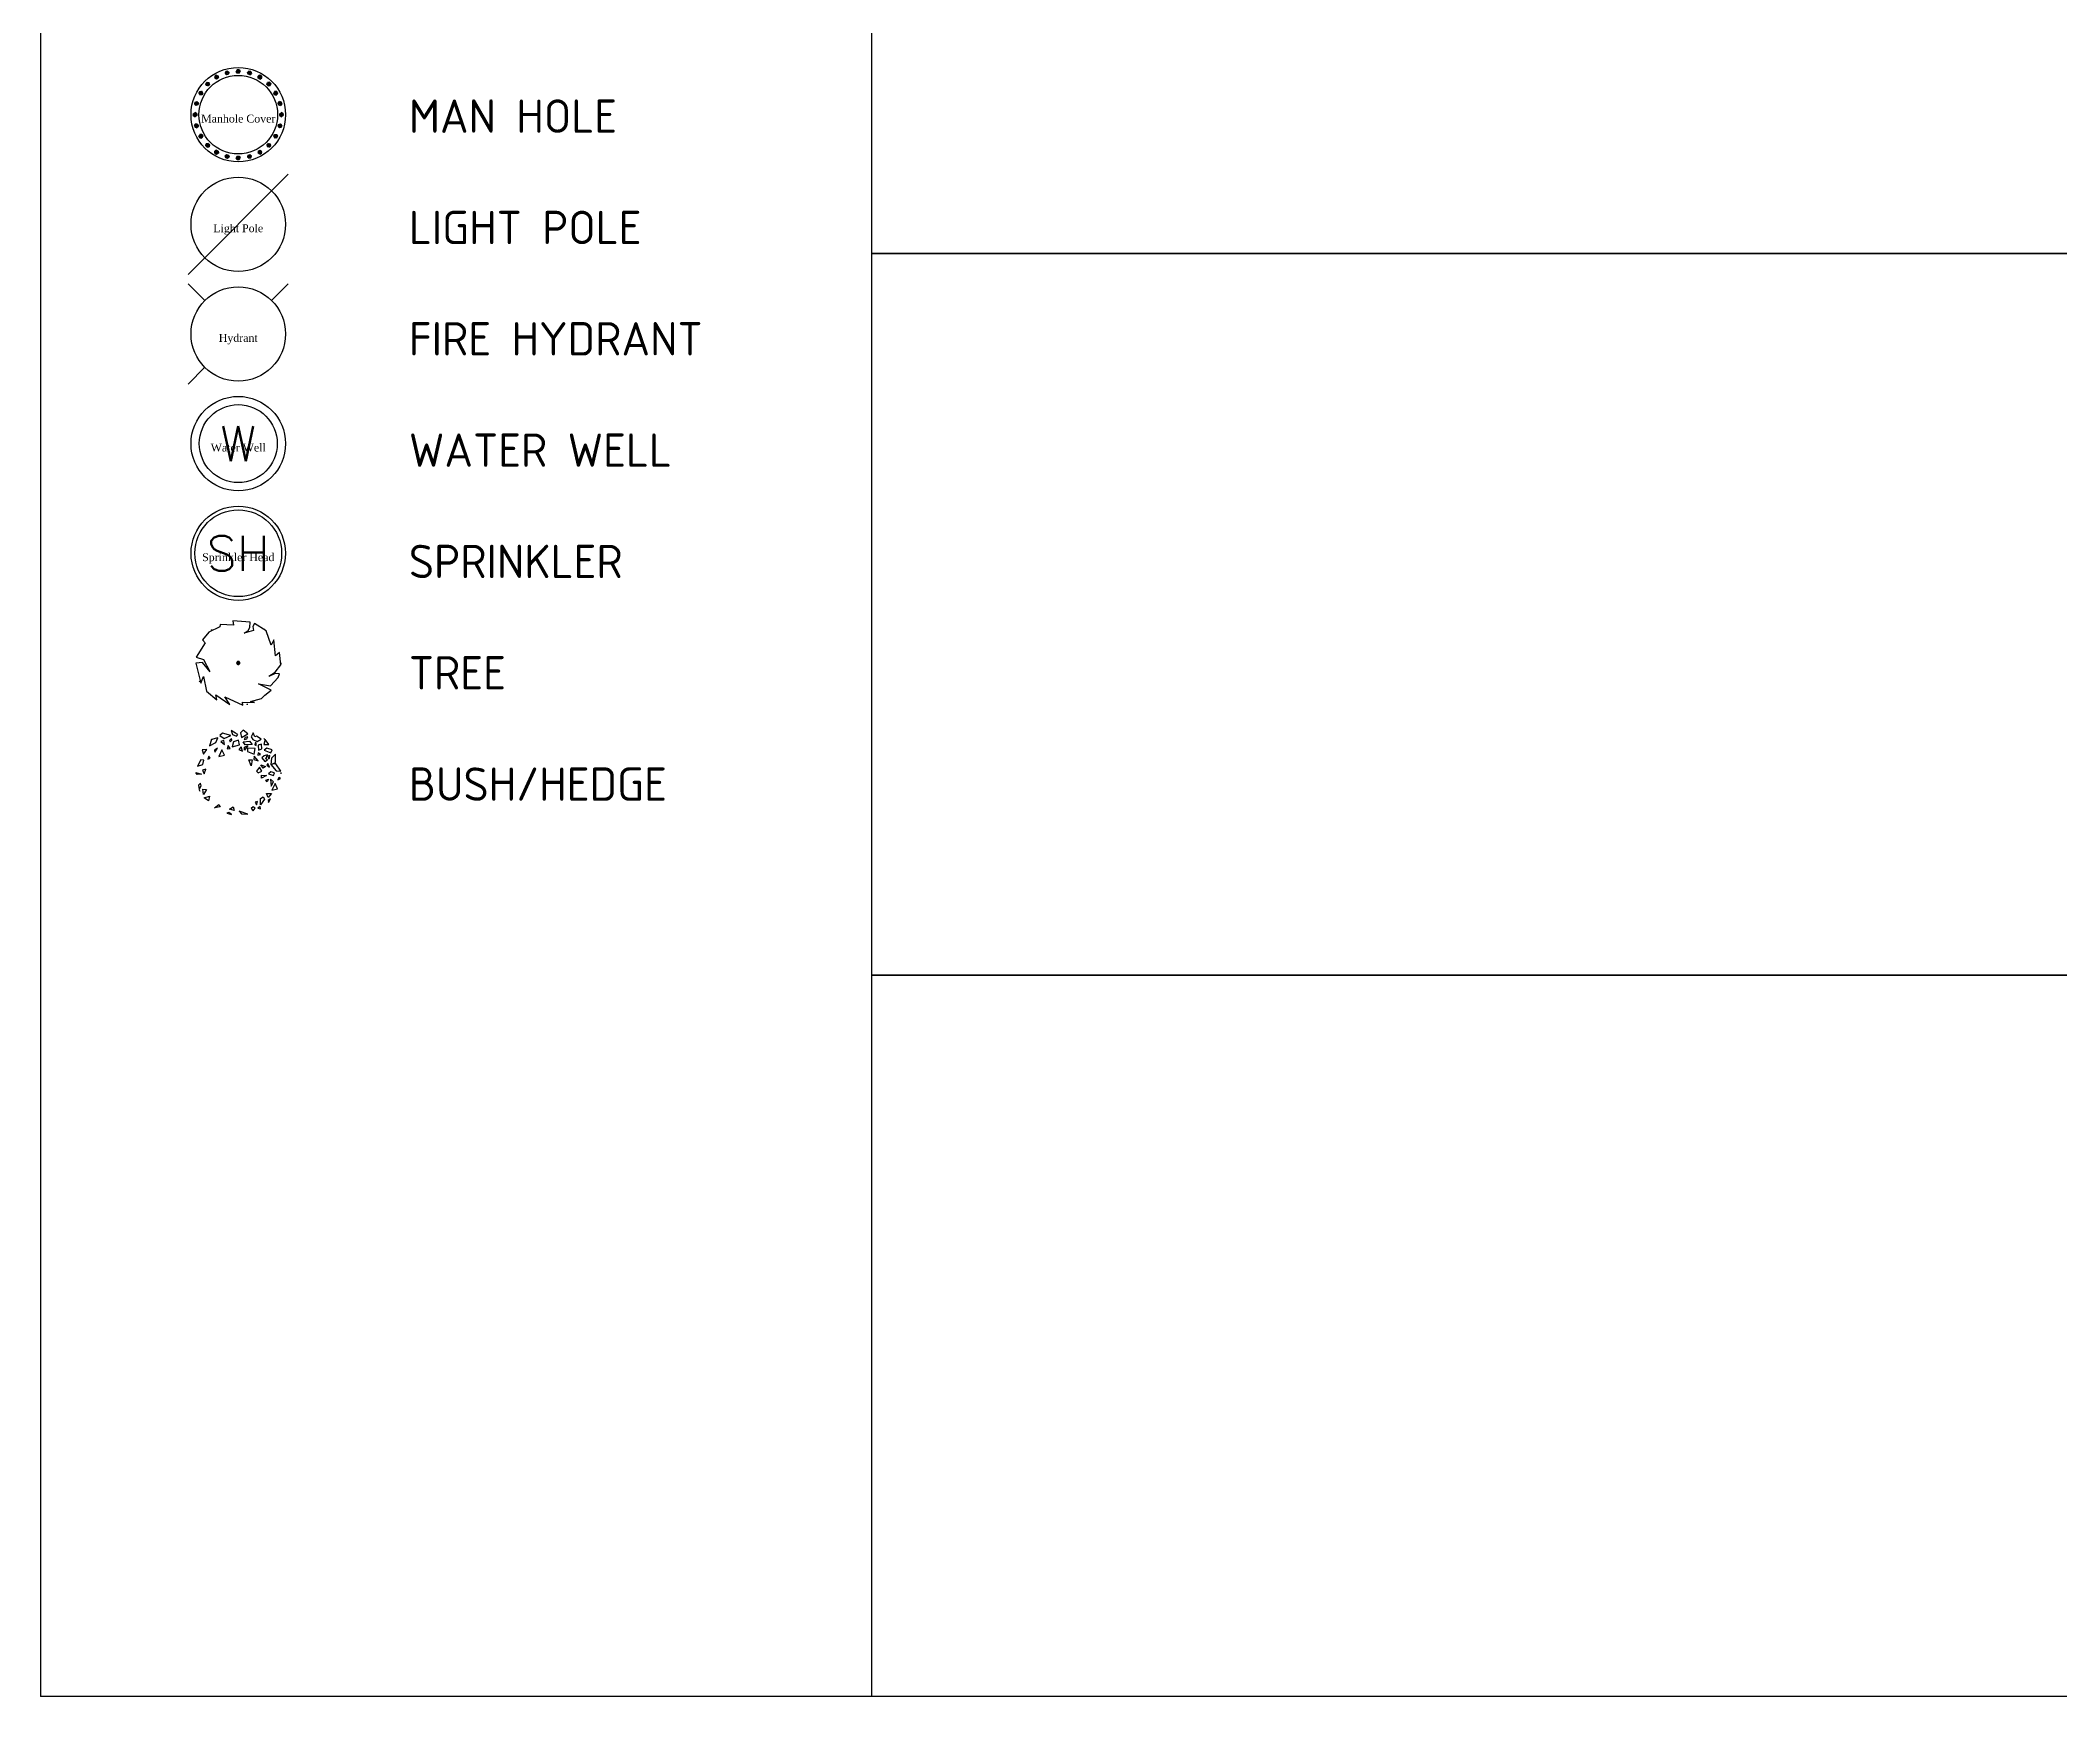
# Model space of a CAD drawing. Header units: feet. Extents: x -199 to 245, y -229 to -17.
# Drawn here: x -199.5 to -50.7, y -229.5 to -107.4 of the extents above; entities that cross this region are included whole.
import ezdxf

# ---------------------------------------------------------------- set-up
doc = ezdxf.new("R2010")
doc.units = ezdxf.units.FT
doc.header["$MEASUREMENT"] = 0
doc.linetypes.add('DOT2', pattern=[0.125, 0, -0.125])
doc.layers.add('Construction Lines', color=11, linetype='DOT2', plot=False)
doc.layers.add('Product (Red Only)', color=1, linetype='Continuous')
doc.layers.add('Title Block', color=7, linetype='Continuous')
doc.styles.add('ISO3098B', font='ISO3098B.SHX', dxfattribs={"height": 2})
doc.styles.get("Standard").update_dxf_attribs({"font": 'simplex.shx'})
doc.styles.add('Times', font='times.ttf')

# ---------------------------------------------------------------- blocks, each defined once
blk = doc.blocks.new('*U469')
for p, q in [((0.0266, 0.0912), (-0.0123, 0.0948)), ((-0.0123, 0.0948), (-0.0103, 0.0846)), ((0.026, 0.0794), (0.0266, 0.0912)), ((-0.0657, 0.0694), (-0.0803, 0.0519)), ((-0.0803, 0.0519), (-0.0744, 0.0452)), ((-0.0412, 0.0808), (-0.0657, 0.0694)), ((-0.0405, 0.0866), (-0.0412, 0.0808)), ((-0.0103, 0.0846), (-0.0405, 0.0866)), ((0.0136, 0.0668), (0.0226, 0.0727)), ((0.034, 0.0725), (0.0136, 0.0668)), ((0.0226, 0.0727), (0.026, 0.0794)), ((0.0368, 0.0882), (0.0328, 0.0816)), ((0.0328, 0.0816), (0.034, 0.0725)), ((0.0626, 0.0722), (0.0368, 0.0882)), ((0.0742, 0.0401), (0.0626, 0.0722)), ((0.0802, 0.052), (0.0742, 0.0401)), ((0.0839, 0.0158), (0.0802, 0.052)), ((-0.0806, 0.001), (-0.0955, -0.0006)), ((-0.0744, 0.0452), (-0.0946, 0.0132)), ((-0.0946, 0.0132), (-0.0781, 0.0077)), ((-0.0632, -0.0198), (-0.0806, 0.001)), ((-0.0781, 0.0077), (-0.0635, -0.0195)), ((-0.0034, 0.0004), (-0.0035, 0.0001)), ((-0.0035, 0.0001), (-0.0034, 0)), ((-0.0033, 0.0008), (-0.0034, 0.0007)), ((-0.0034, 0.0007), (-0.0034, 0.0005)), ((-0.0034, 0.0005), (-0.0034, 0.0004)), ((-0.003, 0.0003), (-0.0034, 0.0005)), ((-0.0032, 0.0011), (-0.0033, 0.001)), ((-0.0033, 0.001), (-0.0033, 0.0008)), ((-0.0027, 0.0008), (-0.0033, 0.001)), ((-0.0031, 0.0016), (-0.0032, 0.0014)), ((-0.0032, 0.0014), (-0.003, 0.0012)), ((-0.0031, 0.0011), (-0.0032, 0.0011)), ((-0.003, 0.0017), (-0.0031, 0.0016)), ((-0.003, 0.0012), (-0.0031, 0.0011)), ((-0.0027, 0.0021), (-0.003, 0.0018)), ((-0.003, 0.0018), (-0.003, 0.0017)), ((-0.0028, 0.0014), (-0.003, 0.0017)), ((-0.0016, 0.0002), (-0.003, 0.0003)), ((-0.0026, 0.0012), (-0.0028, 0.0014)), ((-0.0025, 0.0023), (-0.0027, 0.0023)), ((-0.0027, 0.0023), (-0.0027, 0.0022)), ((-0.0027, 0.0022), (-0.0027, 0.0021)), ((-0.0025, 0.0018), (-0.0027, 0.0021)), ((-0.0021, 0.0007), (-0.0027, 0.0008)), ((-0.0023, 0.0011), (-0.0026, 0.0012)), ((-0.0024, 0.0025), (-0.0025, 0.0023)), ((-0.0013, 0.001), (-0.0025, 0.0018)), ((-0.0022, 0.0026), (-0.0024, 0.0025)), ((-0.0019, 0.0021), (-0.0024, 0.0025)), ((-0.0019, 0.001), (-0.0023, 0.0011)), ((-0.0021, 0.0025), (-0.0022, 0.0026)), ((-0.002, 0.0025), (-0.0021, 0.0025)), ((-0.0015, 0.0004), (-0.0021, 0.0007)), ((-0.0019, 0.0029), (-0.002, 0.0028)), ((-0.002, 0.0028), (-0.002, 0.0025)), ((-0.0017, 0.0029), (-0.0019, 0.0029)), ((-0.0014, 0.0016), (-0.0019, 0.0021)), ((-0.0016, 0.0009), (-0.0019, 0.001)), ((-0.0013, 0.0032), (-0.0017, 0.0031)), ((-0.0017, 0.0031), (-0.0017, 0.0029)), ((-0.0017, 0.0026), (-0.0017, 0.0029)), ((-0.0017, 0.0024), (-0.0017, 0.0026)), ((-0.0014, 0.0021), (-0.0017, 0.0024)), ((-0.0014, 0.0006), (-0.0016, 0.0009)), ((-0.0012, 0), (-0.0016, 0.0002)), ((-0.0006, 0.0001), (-0.0015, 0.0004)), ((-0.0011, 0.0018), (-0.0014, 0.0021)), ((-0.0011, 0.0011), (-0.0014, 0.0016)), ((-0.0011, 0.0004), (-0.0014, 0.0006)), ((-0.0011, 0.0033), (-0.0013, 0.0032)), ((-0.0013, 0.0032), (-0.0013, 0.0032)), ((-0.0013, 0.0028), (-0.0013, 0.0032)), ((-0.0007, 0.0015), (-0.0013, 0.0028)), ((-0.0011, 0.0006), (-0.0013, 0.001)), ((-0.001, 0.0033), (-0.0011, 0.0033)), ((-0.001, 0.0016), (-0.0011, 0.0018)), ((-0.0005, 0.0003), (-0.0011, 0.0011)), ((-0.0007, 0.0003), (-0.0011, 0.0004)), ((-0.0008, 0.0034), (-0.001, 0.0033)), ((-0.0009, 0.0013), (-0.001, 0.0016)), ((-0.0007, 0.0009), (-0.0009, 0.0013)), ((-0.0006, 0.0034), (-0.0008, 0.0034)), ((-0.0006, 0.0028), (-0.0008, 0.0034)), ((-0.0006, 0.0011), (-0.0007, 0.0015)), ((-0.0005, 0.0006), (-0.0007, 0.0009)), ((-0.0005, 0.0002), (-0.0007, 0.0003)), ((-0.0006, 0.0032), (-0.0006, 0.0034)), ((-0.0005, 0.0032), (-0.0006, 0.0032)), ((-0.0004, 0.0021), (-0.0006, 0.0028)), ((-0.0003, 0.0035), (-0.0005, 0.0032)), ((-0.0004, 0.0004), (-0.0005, 0.0006)), ((-0.0004, 0.0015), (-0.0004, 0.0021)), ((-0.0002, 0.0005), (-0.0004, 0.0015)), ((-0.0001, 0.0035), (-0.0003, 0.0035)), ((-0.0003, 0.0029), (-0.0002, 0.0031)), ((-0.0002, 0.0025), (-0.0003, 0.0029)), ((-0.0002, 0.0031), (0, 0.0034)), ((0, 0.0021), (-0.0002, 0.0025)), ((-0.0002, 0.0012), (-0.0001, 0.0015)), ((-0.0001, 0.0008), (-0.0002, 0.0012)), ((0, 0.0034), (-0.0001, 0.0035)), ((-0.0001, 0.0015), (0, 0.0018)), ((-0.0001, 0.0006), (-0.0001, 0.0008)), ((0.0001, 0.0035), (0, 0.0034)), ((0, 0.0018), (0, 0.0021)), ((0, 0.0012), (0.0002, 0.0016)), ((0.0004, 0.0034), (0.0001, 0.0035)), ((0.0001, 0.0006), (0.0004, 0.0015)), ((0.0002, 0.0016), (0.0003, 0.003)), ((0.0002, 0.0005), (0.0003, 0.0007)), ((0.0003, 0.003), (0.0005, 0.0034)), ((0.0003, 0.0005), (0.0011, 0.0011)), ((0.0003, 0.0007), (0.0004, 0.0011)), ((0.0005, 0.0034), (0.0004, 0.0034)), ((0.0004, 0.0015), (0.0007, 0.0021)), ((0.0004, 0.0011), (0.0006, 0.0014)), ((0.0004, 0.0004), (0.0006, 0.0005)), ((0.0007, 0.0034), (0.0005, 0.0034)), ((0.0005, 0.0002), (0.0015, 0.0004)), ((0.0006, 0.0014), (0.0009, 0.0016)), ((0.0006, 0.0011), (0.001, 0.0013)), ((0.0006, 0.0005), (0.0009, 0.0007)), ((0.0006, 0.0001), (0.0008, 0.0001)), ((0.0008, 0.0034), (0.0007, 0.0034)), ((0.0007, 0.0021), (0.0008, 0.0027)), ((0.001, 0.0033), (0.0008, 0.0034)), ((0.0008, 0.0027), (0.001, 0.0033)), ((0.0008, 0.0001), (0.0012, 0.0002)), ((0.0009, 0.0016), (0.001, 0.0019)), ((0.0009, 0.0007), (0.0013, 0.0009)), ((0.0011, 0.0032), (0.001, 0.0033)), ((0.001, 0.0013), (0.0018, 0.0025)), ((0.001, 0.0019), (0.0011, 0.0023)), ((0.0011, 0.0031), (0.0011, 0.0032)), ((0.0012, 0.003), (0.0011, 0.0031)), ((0.0011, 0.0023), (0.0012, 0.0026)), ((0.0011, 0.0011), (0.0016, 0.0014)), ((0.0011, 0.0006), (0.0015, 0.0007)), ((0.0014, 0.0032), (0.0012, 0.003)), ((0.0012, 0.0026), (0.0014, 0.0028)), ((0.0012, 0.0002), (0.0015, 0.0002)), ((0.0012, 0), (0.0016, -0.0002)), ((0.0013, 0.0009), (0.0016, 0.001)), ((0.0016, 0.0031), (0.0014, 0.0032)), ((0.0014, 0.0028), (0.0017, 0.003)), ((0.0015, 0.0007), (0.0028, 0.0013)), ((0.0015, 0.0004), (0.0021, 0.0004)), ((0.0015, 0.0002), (0.0018, 0.0001)), ((0.0017, 0.003), (0.0016, 0.0031)), ((0.0016, 0.0014), (0.0021, 0.0019)), ((0.0016, 0.001), (0.0018, 0.0011)), ((0.0018, 0.003), (0.0017, 0.003)), ((0.0021, 0.0027), (0.0018, 0.003)), ((0.0018, 0.0025), (0.0021, 0.0027)), ((0.0018, 0.0011), (0.0021, 0.0014)), ((0.0018, 0.0001), (0.0021, 0)), ((0.0022, 0.0027), (0.0021, 0.0027)), ((0.0021, 0.0019), (0.0025, 0.0024)), ((0.0021, 0.0014), (0.0023, 0.0017)), ((0.0021, 0.0004), (0.0028, 0.0006)), ((0.0021, 0), (0.0025, 0.0002)), ((0.0023, 0.0027), (0.0022, 0.0027)), ((0.0023, 0.0025), (0.0023, 0.0027)), ((0.0025, 0.0024), (0.0023, 0.0025)), ((0.0023, 0.0017), (0.0026, 0.0017)), ((0.0026, 0.0022), (0.0025, 0.0024)), ((0.0025, 0.0021), (0.0026, 0.0022)), ((0.0025, 0.002), (0.0025, 0.0021)), ((0.0028, 0.002), (0.0025, 0.002)), ((0.0025, 0.0002), (0.0029, 0.0003)), ((0.0026, 0.0017), (0.0029, 0.0017)), ((0.0029, 0.0019), (0.0028, 0.002)), ((0.0028, 0.0013), (0.0032, 0.0013)), ((0.0028, 0.0006), (0.0034, 0.0008)), ((0.0029, 0.0017), (0.0029, 0.0019)), ((0.0031, 0.0017), (0.0029, 0.0017)), ((0.0029, 0.0003), (0.0031, 0.0002)), ((0.0032, 0.0013), (0.0031, 0.0017)), ((0.0031, 0.0002), (0.0034, 0)), ((0.0033, 0.0012), (0.0032, 0.0013)), ((0.0032, 0.0013), (0.0032, 0.0013)), ((0.0032, 0.0005), (0.0032, 0.0006)), ((0.0032, 0.0006), (0.0034, 0.0006)), ((0.0035, 0.0003), (0.0032, 0.0005)), ((0.0033, 0.001), (0.0033, 0.0012)), ((0.0034, 0.0008), (0.0033, 0.001)), ((0.0034, 0.0006), (0.0034, 0.0008)), ((0.0034, 0), (0.0035, 0.0001)), ((0.0035, -0.0001), (0.0034, 0)), ((0.0035, 0.0001), (0.0035, 0.0003)), ((0.0926, 0.0236), (0.0839, 0.0158)), ((0.0955, -0.0042), (0.0926, 0.0236)), ((-0.0955, -0.0006), (-0.0838, -0.0458)), ((-0.0838, -0.0458), (-0.0781, -0.0302)), ((-0.0781, -0.0302), (-0.0713, -0.0635)), ((-0.0034, 0), (-0.0035, -0.0001)), ((-0.0035, -0.0001), (-0.0035, -0.0003)), ((-0.0035, -0.0003), (-0.0032, -0.0005)), ((-0.0031, -0.0002), (-0.0034, 0)), ((-0.0032, -0.0006), (-0.0034, -0.0006)), ((-0.0034, -0.0006), (-0.0034, -0.0008)), ((-0.0028, -0.0006), (-0.0034, -0.0008)), ((-0.0034, -0.0008), (-0.0033, -0.001)), ((-0.0033, -0.001), (-0.0033, -0.0011)), ((-0.0033, -0.0011), (-0.0032, -0.0013)), ((-0.0032, -0.0005), (-0.0032, -0.0006)), ((-0.0032, -0.0013), (-0.0032, -0.0013)), ((-0.0032, -0.0013), (-0.0031, -0.0017)), ((-0.0028, -0.0013), (-0.0032, -0.0013)), ((-0.0029, -0.0003), (-0.0031, -0.0002)), ((-0.0031, -0.0017), (-0.0029, -0.0017)), ((-0.0025, -0.0002), (-0.0029, -0.0003)), ((-0.0029, -0.0017), (-0.0029, -0.0018)), ((-0.0026, -0.0017), (-0.0029, -0.0017)), ((-0.0029, -0.0018), (-0.0028, -0.002)), ((-0.0021, -0.0004), (-0.0028, -0.0006)), ((-0.0015, -0.0006), (-0.0028, -0.0013)), ((-0.0028, -0.002), (-0.0025, -0.002)), ((-0.0023, -0.0017), (-0.0026, -0.0017)), ((-0.0025, -0.0021), (-0.0026, -0.0022)), ((-0.0026, -0.0022), (-0.0025, -0.0024)), ((-0.0021, 0), (-0.0025, -0.0002)), ((-0.0021, -0.0019), (-0.0025, -0.0024)), ((-0.0025, -0.002), (-0.0025, -0.0021)), ((-0.0025, -0.0024), (-0.0023, -0.0025)), ((-0.0021, -0.0014), (-0.0023, -0.0017)), ((-0.0023, -0.0025), (-0.0023, -0.0026)), ((-0.0023, -0.0026), (-0.0022, -0.0027)), ((-0.0022, -0.0027), (-0.0021, -0.0027)), ((-0.0018, 0), (-0.0021, 0)), ((-0.0015, -0.0004), (-0.0021, -0.0004)), ((-0.0018, -0.0011), (-0.0021, -0.0014)), ((-0.0016, -0.0014), (-0.0021, -0.0019)), ((-0.0018, -0.0025), (-0.0021, -0.0027)), ((-0.0021, -0.0027), (-0.0018, -0.003)), ((-0.0015, -0.0001), (-0.0018, 0)), ((-0.0016, -0.0009), (-0.0018, -0.0011)), ((-0.001, -0.0013), (-0.0018, -0.0025)), ((-0.0018, -0.003), (-0.0017, -0.003)), ((-0.0014, -0.0028), (-0.0017, -0.003)), ((-0.0017, -0.003), (-0.0016, -0.0031)), ((-0.0013, -0.0009), (-0.0016, -0.0009)), ((-0.0011, -0.0011), (-0.0016, -0.0014)), ((-0.0016, -0.0031), (-0.0014, -0.0032)), ((-0.0012, -0.0002), (-0.0015, -0.0001)), ((-0.0005, -0.0002), (-0.0015, -0.0004)), ((-0.0011, -0.0006), (-0.0015, -0.0006)), ((-0.0012, -0.0026), (-0.0014, -0.0028)), ((-0.0014, -0.0032), (-0.0012, -0.003)), ((-0.0009, -0.0007), (-0.0013, -0.0009)), ((-0.0008, -0.0001), (-0.0012, -0.0002)), ((-0.0011, -0.0023), (-0.0012, -0.0026)), ((-0.0012, -0.003), (-0.0011, -0.0031)), ((-0.0003, -0.0005), (-0.0011, -0.0011)), ((-0.001, -0.0019), (-0.0011, -0.0023)), ((-0.0011, -0.0031), (-0.0011, -0.0032)), ((-0.0011, -0.0032), (-0.001, -0.0033)), ((-0.0006, -0.0011), (-0.001, -0.0013)), ((-0.0009, -0.0016), (-0.001, -0.0019)), ((-0.0008, -0.0027), (-0.001, -0.0033)), ((-0.001, -0.0033), (-0.0008, -0.0033)), ((-0.0006, -0.0004), (-0.0009, -0.0007)), ((-0.0006, -0.0014), (-0.0009, -0.0016)), ((-0.0006, -0.0001), (-0.0008, -0.0001)), ((-0.0007, -0.0021), (-0.0008, -0.0027)), ((-0.0008, -0.0033), (-0.0007, -0.0034)), ((-0.0004, -0.0015), (-0.0007, -0.0021)), ((-0.0007, -0.0034), (-0.0005, -0.0034)), ((-0.0004, -0.0003), (-0.0006, -0.0004)), ((-0.0004, -0.0011), (-0.0006, -0.0014)), ((-0.0003, -0.003), (-0.0005, -0.0034)), ((-0.0005, -0.0034), (-0.0004, -0.0034)), ((-0.0001, -0.0006), (-0.0004, -0.0015)), ((-0.0003, -0.0007), (-0.0004, -0.0011)), ((-0.0004, -0.0034), (-0.0001, -0.0035)), ((-0.0002, -0.0005), (-0.0003, -0.0007)), ((-0.0002, -0.0016), (-0.0003, -0.003)), ((0, -0.0012), (-0.0002, -0.0016)), ((-0.0001, -0.0035), (0, -0.0034)), ((0.0001, -0.0015), (0, -0.0018)), ((0, -0.0018), (0, -0.0021)), ((0, -0.0021), (0.0002, -0.0025)), ((0.0002, -0.0031), (0, -0.0034)), ((0, -0.0034), (0.0001, -0.0035)), ((0.0001, -0.0006), (0.0001, -0.0008)), ((0.0001, -0.0008), (0.0002, -0.0012)), ((0.0002, -0.0012), (0.0001, -0.0015)), ((0.0001, -0.0035), (0.0003, -0.0035)), ((0.0002, -0.0005), (0.0004, -0.0015)), ((0.0002, -0.0025), (0.0003, -0.0029)), ((0.0003, -0.0029), (0.0002, -0.0031)), ((0.0003, -0.0035), (0.0005, -0.0032)), ((0.0004, -0.0004), (0.0005, -0.0006)), ((0.0004, -0.0015), (0.0004, -0.0021)), ((0.0004, -0.0021), (0.0006, -0.0028)), ((0.0005, -0.0002), (0.0007, -0.0003)), ((0.0005, -0.0003), (0.0011, -0.0011)), ((0.0005, -0.0006), (0.0007, -0.0009)), ((0.0005, -0.0032), (0.0006, -0.0032)), ((0.0006, -0.0001), (0.0015, -0.0004)), ((0.0006, -0.0011), (0.0007, -0.0015)), ((0.0006, -0.0028), (0.0008, -0.0034)), ((0.0006, -0.0032), (0.0006, -0.0034)), ((0.0006, -0.0034), (0.0008, -0.0034)), ((0.0007, -0.0003), (0.0011, -0.0004)), ((0.0007, -0.0009), (0.0009, -0.0013)), ((0.0007, -0.0015), (0.0013, -0.0028)), ((0.0008, -0.0034), (0.001, -0.0033)), ((0.0009, -0.0013), (0.001, -0.0015)), ((0.001, -0.0015), (0.0011, -0.0018)), ((0.001, -0.0033), (0.0011, -0.0033)), ((0.0011, -0.0004), (0.0014, -0.0006)), ((0.0011, -0.0006), (0.0013, -0.001)), ((0.0011, -0.0011), (0.0014, -0.0016)), ((0.0011, -0.0018), (0.0014, -0.0021)), ((0.0011, -0.0033), (0.0013, -0.0032)), ((0.0013, -0.001), (0.0025, -0.0018)), ((0.0013, -0.0028), (0.0013, -0.0032)), ((0.0013, -0.0032), (0.0013, -0.0031)), ((0.0013, -0.0031), (0.0017, -0.0031)), ((0.0014, -0.0006), (0.0016, -0.0009)), ((0.0014, -0.0016), (0.0019, -0.0021)), ((0.0014, -0.0021), (0.0017, -0.0023)), ((0.0015, -0.0004), (0.0021, -0.0007)), ((0.0016, -0.0002), (0.003, -0.0003)), ((0.0016, -0.0009), (0.0019, -0.001)), ((0.0017, -0.0023), (0.0017, -0.0026)), ((0.0017, -0.0026), (0.0017, -0.0029)), ((0.0017, -0.0031), (0.0017, -0.0029)), ((0.0017, -0.0029), (0.0019, -0.0029)), ((0.0019, -0.001), (0.0023, -0.0011)), ((0.0019, -0.0021), (0.0024, -0.0025)), ((0.0019, -0.0029), (0.002, -0.0028)), ((0.002, -0.0028), (0.002, -0.0025)), ((0.002, -0.0025), (0.0021, -0.0025)), ((0.0021, -0.0007), (0.0027, -0.0008)), ((0.0021, -0.0025), (0.0022, -0.0026)), ((0.0022, -0.0026), (0.0024, -0.0025)), ((0.0023, -0.0011), (0.0026, -0.0012)), ((0.0024, -0.0025), (0.0025, -0.0023)), ((0.0025, -0.0018), (0.0027, -0.0021)), ((0.0025, -0.0023), (0.0027, -0.0023)), ((0.0026, -0.0012), (0.0028, -0.0014)), ((0.0027, -0.0008), (0.0033, -0.001)), ((0.0027, -0.0021), (0.003, -0.0018)), ((0.0027, -0.0022), (0.0027, -0.0021)), ((0.0027, -0.0023), (0.0027, -0.0022)), ((0.0028, -0.0014), (0.003, -0.0017)), ((0.003, -0.0003), (0.0034, -0.0005)), ((0.003, -0.0012), (0.0031, -0.0011)), ((0.0032, -0.0014), (0.003, -0.0012)), ((0.003, -0.0017), (0.0031, -0.0016)), ((0.003, -0.0018), (0.003, -0.0017)), ((0.0031, -0.0011), (0.0032, -0.0011)), ((0.0031, -0.0016), (0.0032, -0.0014)), ((0.0032, -0.0011), (0.0033, -0.001)), ((0.0033, -0.0008), (0.0034, -0.0007)), ((0.0033, -0.001), (0.0033, -0.0008)), ((0.0034, -0.0004), (0.0035, -0.0001)), ((0.0034, -0.0005), (0.0034, -0.0004)), ((0.0034, -0.0007), (0.0034, -0.0005)), ((0.0832, -0.0235), (0.0686, -0.0302)), ((0.069, -0.03), (0.0828, -0.0205)), ((0.0723, -0.0515), (0.0897, -0.0328)), ((0.0828, -0.0205), (0.0955, -0.0042)), ((0.0923, -0.0248), (0.0832, -0.0235)), ((0.0897, -0.0328), (0.0923, -0.0248)), ((-0.0713, -0.0635), (-0.0482, -0.0825)), ((-0.0482, -0.0825), (-0.0506, -0.0716)), ((-0.0506, -0.0716), (-0.0186, -0.0937)), ((-0.0186, -0.0937), (-0.0299, -0.0761)), ((-0.0299, -0.0761), (0.0103, -0.095)), ((0.0103, -0.095), (0.0095, -0.0881)), ((0.0095, -0.0881), (0.0362, -0.0885)), ((0.0278, -0.0863), (0.0522, -0.08)), ((0.0362, -0.0885), (0.0278, -0.0863)), ((0.0736, -0.0611), (0.0455, -0.047)), ((0.0455, -0.047), (0.0723, -0.0515)), ((0.0522, -0.08), (0.0594, -0.0727)), ((0.0594, -0.0727), (0.0736, -0.0611))]:
    blk.add_line(p, q)
at = {"layer": 'Construction Lines', "color": 18, "true_color": 0x000000}
blk.add_circle((0, 0), 0.0956, dxfattribs=at)
blk = doc.blocks.new('*U470')
for points in [[(-0.0159, 0.0942), (-0.0126, 0.0858), (-0.0039, 0.0816), (-0.0012, 0.0858), (-0.0061, 0.0886)], [(0.0109, 0.0949), (0.0054, 0.0893), (0.007, 0.0788), (0.0212, 0.0872)], [(-0.0708, 0.0519), (-0.0807, 0.0512), (-0.0779, 0.0414)], [(-0.0461, 0.0783), (-0.0603, 0.0741), (-0.0642, 0.0601), (-0.05, 0.0678)], [(-0.0464, 0.0548), (-0.0535, 0.05), (-0.0524, 0.0458)], [(-0.0366, 0.0514), (-0.0437, 0.036), (-0.0311, 0.0388)], [(-0.0354, 0.0888), (-0.0414, 0.0832), (-0.0315, 0.0762), (-0.0163, 0.0832)], [(-0.0388, 0.0695), (-0.0306, 0.0633), (-0.0322, 0.0723)], [(-0.023, 0.0605), (-0.0251, 0.0534), (-0.018, 0.0542)], [(-0.0153, 0.0765), (-0.0197, 0.0723), (-0.018, 0.0688), (-0.0142, 0.073)], [(0.0005, 0.073), (-0.0104, 0.0688), (-0.0137, 0.0576), (0.0027, 0.0625)], [(0.0065, 0.0576), (0.0011, 0.052), (0.0093, 0.0479)], [(0.0114, 0.0688), (0.0256, 0.0709), (0.0311, 0.0633), (0.0158, 0.0625)], [(0.0213, 0.08), (0.0153, 0.0786), (0.0136, 0.0744), (0.0191, 0.0758)], [(0.0142, 0.0506), (0.0142, 0.057), (0.0218, 0.0605), (0.0174, 0.0556)], [(0.0207, 0.0548), (0.0207, 0.0472), (0.036, 0.0415), (0.0376, 0.0542)], [(0.0336, 0.0894), (0.0293, 0.0803), (0.0325, 0.074), (0.0424, 0.0699), (0.0511, 0.0754), (0.0413, 0.0817), (0.0374, 0.0803)], [(0.0376, 0.0667), (0.0371, 0.0625), (0.0404, 0.0611), (0.0404, 0.0667)], [(0.0524, 0.0639), (0.0447, 0.0618), (0.0453, 0.05), (0.0529, 0.0534)], [(0.0603, 0.0741), (0.0576, 0.0629), (0.069, 0.0629)], [(0.0638, 0.0548), (0.0584, 0.05), (0.0731, 0.0444), (0.0758, 0.0514)], [(-0.0912, 0.0143), (-0.0792, 0.0185), (-0.0775, 0.0276), (-0.0841, 0.0283)], [(-0.0726, 0.0077), (-0.0803, 0.0056), (-0.0764, -0.0028)], [(-0.0661, 0.0366), (-0.0683, 0.0303), (-0.0634, 0.0324)], [(0.0289, 0.015), (0.0234, 0.0283), (0.0311, 0.0283)], [(0.036, 0.0367), (0.0349, 0.0297), (0.0447, 0.0262)], [(0.0475, 0.0122), (0.0409, 0.0031), (0.0447, -0.0004), (0.0529, 0.0031)], [(0.0447, 0.0444), (0.0442, 0.0388), (0.0502, 0.0409)], [(0.0611, 0.0136), (0.0562, 0.0101), (0.0507, 0.0171)], [(0.066, 0.0401), (0.0578, 0.0374), (0.0529, 0.0332), (0.06, 0.0248), (0.066, 0.0283), (0.0622, 0.0311)], [(0.0666, 0.0206), (0.0644, 0.0164), (0.0704, 0.0122)], [(0.0709, 0.0381), (0.0666, 0.0367), (0.0682, 0.0311), (0.0698, 0.0325)], [(0.073, 0.0018), (0.0681, -0.0031), (0.0795, -0.0066), (0.0812, -0.0003)], [(0.0835, 0.0415), (0.0748, 0.0325), (0.0731, 0.0185), (0.0851, 0.0038), (0.0955, 0.0031), (0.084, 0.0199), (0.0758, 0.0192), (0.0835, 0.0227)], [(-0.0825, -0.0035), (-0.0923, -0.0042), (-0.0956, 0)], [(-0.0845, -0.0237), (-0.0894, -0.0286), (-0.0878, -0.0377), (-0.0834, -0.03)], [(-0.0792, -0.0374), (-0.071, -0.0381), (-0.0781, -0.0493)], [(0.0633, -0.0067), (0.0524, -0.0123), (0.0524, -0.006)], [(0.0677, -0.0144), (0.0649, -0.0207), (0.0617, -0.0172)], [(0.0726, -0.0144), (0.0742, -0.0305), (0.0791, -0.0207)], [(0.0827, -0.0242), (0.0756, -0.0396), (0.0882, -0.0368)], [(0.0914, -0.0108), (0.0887, -0.0165), (0.0947, -0.0129)], [(-0.0768, -0.0568), (-0.0648, -0.0533), (-0.0665, -0.0631)], [(-0.0437, -0.0718), (-0.0404, -0.0767), (-0.053, -0.0795)], [(-0.0215, -0.0894), (-0.0253, -0.0908), (-0.0155, -0.0943)], [(-0.0199, -0.0824), (-0.0111, -0.0768), (-0.0089, -0.0852)], [(0.0024, -0.0868), (0.0073, -0.0924), (0.0215, -0.0931)], [(0.0333, -0.0767), (0.0289, -0.0809), (0.0333, -0.0858), (0.0376, -0.0802)], [(0.0431, -0.0648), (0.0376, -0.0662), (0.0409, -0.0725)], [(0.0489, -0.0758), (0.044, -0.08), (0.05, -0.0814)], [(0.0496, -0.0725), (0.0502, -0.0585), (0.0562, -0.0543), (0.0589, -0.0599)], [(0.0746, -0.0466), (0.0675, -0.0557), (0.0636, -0.0473)], [(0.0681, -0.067), (0.0725, -0.0593), (0.067, -0.0628)]]:
    blk.add_lwpolyline(points, close=True)
at = {"layer": 'Construction Lines', "color": 18, "true_color": 0x000000}
blk.add_circle((0, 0), 0.0956, dxfattribs=at)
blk = doc.blocks.new('*U236')
at = {"color": 0, "linetype": 'Continuous'}
for p, q in [((-11, 6), (0, 13)), ((-11, -6), (-11, 6)), ((11, 6), (0, 13)), ((11, -6), (11, 6)), ((-11, -6), (0, -13)), ((11, -6), (0, -13))]:
    blk.add_line(p, q, dxfattribs=at)
for radius in [11.2, 4.69]:
    blk.add_circle((0, 0), radius, dxfattribs=at)
blk.add_arc((0, 0), 7, 250, 160, dxfattribs=at)
blk = doc.blocks.new('*U237')
at = {"color": 0, "linetype": 'Continuous'}
for p, q in [((-11, 6), (0, 13)), ((-11, -6), (-11, 6)), ((11, 6), (0, 13)), ((11, -6), (11, 6)), ((-11, -6), (0, -13)), ((11, -6), (0, -13))]:
    blk.add_line(p, q, dxfattribs=at)
for radius in [11.2, 4.69]:
    blk.add_circle((0, 0), radius, dxfattribs=at)
blk.add_arc((0, 0), 7, 250, 160, dxfattribs=at)
blk = doc.blocks.new('*U238')
at = {"color": 0, "linetype": 'Continuous'}
for p, q in [((-11, 6), (0, 13)), ((-11, -6), (-11, 6)), ((11, 6), (0, 13)), ((11, -6), (11, 6)), ((-11, -6), (0, -13)), ((11, -6), (0, -13))]:
    blk.add_line(p, q, dxfattribs=at)
for radius in [11.2, 4.69]:
    blk.add_circle((0, 0), radius, dxfattribs=at)
blk.add_arc((0, 0), 7, 250, 160, dxfattribs=at)
blk = doc.blocks.new('*U239')
at = {"color": 0, "linetype": 'Continuous'}
for p, q in [((-11, 6), (0, 13)), ((-11, -6), (-11, 6)), ((11, 6), (0, 13)), ((11, -6), (11, 6)), ((-11, -6), (0, -13)), ((11, -6), (0, -13))]:
    blk.add_line(p, q, dxfattribs=at)
for radius in [11.2, 4.69]:
    blk.add_circle((0, 0), radius, dxfattribs=at)
blk.add_arc((0, 0), 7, 250, 160, dxfattribs=at)
blk = doc.blocks.new('*U240')
at = {"color": 0, "linetype": 'Continuous'}
for p, q in [((-11, 6), (0, 13)), ((-11, -6), (-11, 6)), ((11, 6), (0, 13)), ((11, -6), (11, 6)), ((-11, -6), (0, -13)), ((11, -6), (0, -13))]:
    blk.add_line(p, q, dxfattribs=at)
for radius in [11.2, 4.69]:
    blk.add_circle((0, 0), radius, dxfattribs=at)
blk.add_arc((0, 0), 7, 250, 160, dxfattribs=at)
blk = doc.blocks.new('*U241')
at = {"color": 0, "linetype": 'Continuous'}
for p, q in [((-11, 6), (0, 13)), ((-11, -6), (-11, 6)), ((11, 6), (0, 13)), ((11, -6), (11, 6)), ((-11, -6), (0, -13)), ((11, -6), (0, -13))]:
    blk.add_line(p, q, dxfattribs=at)
for radius in [11.2, 4.69]:
    blk.add_circle((0, 0), radius, dxfattribs=at)
blk.add_arc((0, 0), 7, 250, 160, dxfattribs=at)
blk = doc.blocks.new('*U242')
at = {"color": 0, "linetype": 'Continuous'}
for p, q in [((-11, 6), (0, 13)), ((-11, -6), (-11, 6)), ((11, 6), (0, 13)), ((11, -6), (11, 6)), ((-11, -6), (0, -13)), ((11, -6), (0, -13))]:
    blk.add_line(p, q, dxfattribs=at)
for radius in [11.2, 4.69]:
    blk.add_circle((0, 0), radius, dxfattribs=at)
blk.add_arc((0, 0), 7, 250, 160, dxfattribs=at)
blk = doc.blocks.new('*U243')
at = {"color": 0, "linetype": 'Continuous'}
for p, q in [((-11, 6), (0, 13)), ((-11, -6), (-11, 6)), ((11, 6), (0, 13)), ((11, -6), (11, 6)), ((-11, -6), (0, -13)), ((11, -6), (0, -13))]:
    blk.add_line(p, q, dxfattribs=at)
for radius in [11.2, 4.69]:
    blk.add_circle((0, 0), radius, dxfattribs=at)
blk.add_arc((0, 0), 7, 250, 160, dxfattribs=at)
blk = doc.blocks.new('*U244')
at = {"color": 0, "linetype": 'Continuous'}
for p, q in [((-11, 6), (0, 13)), ((-11, -6), (-11, 6)), ((11, 6), (0, 13)), ((11, -6), (11, 6)), ((-11, -6), (0, -13)), ((11, -6), (0, -13))]:
    blk.add_line(p, q, dxfattribs=at)
for radius in [11.2, 4.69]:
    blk.add_circle((0, 0), radius, dxfattribs=at)
blk.add_arc((0, 0), 7, 250, 160, dxfattribs=at)
blk = doc.blocks.new('*U245')
at = {"color": 0, "linetype": 'Continuous'}
for p, q in [((-11, 6), (0, 13)), ((-11, -6), (-11, 6)), ((11, 6), (0, 13)), ((11, -6), (11, 6)), ((-11, -6), (0, -13)), ((11, -6), (0, -13))]:
    blk.add_line(p, q, dxfattribs=at)
for radius in [11.2, 4.69]:
    blk.add_circle((0, 0), radius, dxfattribs=at)
blk.add_arc((0, 0), 7, 250, 160, dxfattribs=at)
blk = doc.blocks.new('*U231')
at = {"color": 0, "linetype": 'Continuous'}
for p, q in [((-11, 6), (0, 13)), ((-11, -6), (-11, 6)), ((11, 6), (0, 13)), ((11, -6), (11, 6)), ((-11, -6), (0, -13)), ((11, -6), (0, -13))]:
    blk.add_line(p, q, dxfattribs=at)
for radius in [11.2, 4.69]:
    blk.add_circle((0, 0), radius, dxfattribs=at)
blk.add_arc((0, 0), 7, 250, 160, dxfattribs=at)
blk = doc.blocks.new('*U232')
at = {"color": 0, "linetype": 'Continuous'}
for p, q in [((-11, 6), (0, 13)), ((-11, -6), (-11, 6)), ((11, 6), (0, 13)), ((11, -6), (11, 6)), ((-11, -6), (0, -13)), ((11, -6), (0, -13))]:
    blk.add_line(p, q, dxfattribs=at)
for radius in [11.2, 4.69]:
    blk.add_circle((0, 0), radius, dxfattribs=at)
blk.add_arc((0, 0), 7, 250, 160, dxfattribs=at)
blk = doc.blocks.new('*U233')
at = {"color": 0, "linetype": 'Continuous'}
for p, q in [((-11, 6), (0, 13)), ((-11, -6), (-11, 6)), ((11, 6), (0, 13)), ((11, -6), (11, 6)), ((-11, -6), (0, -13)), ((11, -6), (0, -13))]:
    blk.add_line(p, q, dxfattribs=at)
for radius in [11.2, 4.69]:
    blk.add_circle((0, 0), radius, dxfattribs=at)
blk.add_arc((0, 0), 7, 250, 160, dxfattribs=at)
blk = doc.blocks.new('*U234')
at = {"color": 0, "linetype": 'Continuous'}
for p, q in [((-11, 6), (0, 13)), ((-11, -6), (-11, 6)), ((11, 6), (0, 13)), ((11, -6), (11, 6)), ((-11, -6), (0, -13)), ((11, -6), (0, -13))]:
    blk.add_line(p, q, dxfattribs=at)
for radius in [11.2, 4.69]:
    blk.add_circle((0, 0), radius, dxfattribs=at)
blk.add_arc((0, 0), 7, 250, 160, dxfattribs=at)
blk = doc.blocks.new('*U235')
at = {"color": 0, "linetype": 'Continuous'}
for p, q in [((-11, 6), (0, 13)), ((-11, -6), (-11, 6)), ((11, 6), (0, 13)), ((11, -6), (11, 6)), ((-11, -6), (0, -13)), ((11, -6), (0, -13))]:
    blk.add_line(p, q, dxfattribs=at)
for radius in [11.2, 4.69]:
    blk.add_circle((0, 0), radius, dxfattribs=at)
blk.add_arc((0, 0), 7, 250, 160, dxfattribs=at)
blk = doc.blocks.new('*U226')
at = {"color": 0, "linetype": 'Continuous'}
for p, q in [((-11, 6), (0, 13)), ((-11, -6), (-11, 6)), ((11, 6), (0, 13)), ((11, -6), (11, 6)), ((-11, -6), (0, -13)), ((11, -6), (0, -13))]:
    blk.add_line(p, q, dxfattribs=at)
for radius in [11.2, 4.69]:
    blk.add_circle((0, 0), radius, dxfattribs=at)
blk.add_arc((0, 0), 7, 250, 160, dxfattribs=at)
blk = doc.blocks.new('*U227')
at = {"color": 0, "linetype": 'Continuous'}
for p, q in [((-11, 6), (0, 13)), ((-11, -6), (-11, 6)), ((11, 6), (0, 13)), ((11, -6), (11, 6)), ((-11, -6), (0, -13)), ((11, -6), (0, -13))]:
    blk.add_line(p, q, dxfattribs=at)
for radius in [11.2, 4.69]:
    blk.add_circle((0, 0), radius, dxfattribs=at)
blk.add_arc((0, 0), 7, 250, 160, dxfattribs=at)
blk = doc.blocks.new('*U228')
at = {"color": 0, "linetype": 'Continuous'}
for p, q in [((-11, 6), (0, 13)), ((-11, -6), (-11, 6)), ((11, 6), (0, 13)), ((11, -6), (11, 6)), ((-11, -6), (0, -13)), ((11, -6), (0, -13))]:
    blk.add_line(p, q, dxfattribs=at)
for radius in [11.2, 4.69]:
    blk.add_circle((0, 0), radius, dxfattribs=at)
blk.add_arc((0, 0), 7, 250, 160, dxfattribs=at)
blk = doc.blocks.new('*U229')
at = {"color": 0, "linetype": 'Continuous'}
for p, q in [((-11, 6), (0, 13)), ((-11, -6), (-11, 6)), ((11, 6), (0, 13)), ((11, -6), (11, 6)), ((-11, -6), (0, -13)), ((11, -6), (0, -13))]:
    blk.add_line(p, q, dxfattribs=at)
for radius in [11.2, 4.69]:
    blk.add_circle((0, 0), radius, dxfattribs=at)
blk.add_arc((0, 0), 7, 250, 160, dxfattribs=at)
blk = doc.blocks.new('*U230')
at = {"color": 0, "linetype": 'Continuous'}
for p, q in [((-11, 6), (0, 13)), ((-11, -6), (-11, 6)), ((11, 6), (0, 13)), ((11, -6), (11, 6)), ((-11, -6), (0, -13)), ((11, -6), (0, -13))]:
    blk.add_line(p, q, dxfattribs=at)
for radius in [11.2, 4.69]:
    blk.add_circle((0, 0), radius, dxfattribs=at)
blk.add_arc((0, 0), 7, 250, 160, dxfattribs=at)
blk = doc.blocks.new('*U222')
at = {"color": 0, "linetype": 'Continuous'}
for p, q in [((-11, 6), (0, 13)), ((-11, -6), (-11, 6)), ((11, 6), (0, 13)), ((11, -6), (11, 6)), ((-11, -6), (0, -13)), ((11, -6), (0, -13))]:
    blk.add_line(p, q, dxfattribs=at)
for radius in [11.2, 4.69]:
    blk.add_circle((0, 0), radius, dxfattribs=at)
blk.add_arc((0, 0), 7, 250, 160, dxfattribs=at)
blk = doc.blocks.new('*U223')
at = {"color": 0, "linetype": 'Continuous'}
for p, q in [((-11, 6), (0, 13)), ((-11, -6), (-11, 6)), ((11, 6), (0, 13)), ((11, -6), (11, 6)), ((-11, -6), (0, -13)), ((11, -6), (0, -13))]:
    blk.add_line(p, q, dxfattribs=at)
for radius in [11.2, 4.69]:
    blk.add_circle((0, 0), radius, dxfattribs=at)
blk.add_arc((0, 0), 7, 250, 160, dxfattribs=at)
blk = doc.blocks.new('*U224')
at = {"color": 0, "linetype": 'Continuous'}
for p, q in [((-11, 6), (0, 13)), ((-11, -6), (-11, 6)), ((11, 6), (0, 13)), ((11, -6), (11, 6)), ((-11, -6), (0, -13)), ((11, -6), (0, -13))]:
    blk.add_line(p, q, dxfattribs=at)
for radius in [11.2, 4.69]:
    blk.add_circle((0, 0), radius, dxfattribs=at)
blk.add_arc((0, 0), 7, 250, 160, dxfattribs=at)
blk = doc.blocks.new('*U225')
at = {"color": 0, "linetype": 'Continuous'}
for p, q in [((-11, 6), (0, 13)), ((-11, -6), (-11, 6)), ((11, 6), (0, 13)), ((11, -6), (11, 6)), ((-11, -6), (0, -13)), ((11, -6), (0, -13))]:
    blk.add_line(p, q, dxfattribs=at)
for radius in [11.2, 4.69]:
    blk.add_circle((0, 0), radius, dxfattribs=at)
blk.add_arc((0, 0), 7, 250, 160, dxfattribs=at)
blk = doc.blocks.new('*U119')
at = {"lineweight": -3}
for radius in [0.106, 0.0883]:
    blk.add_circle((0, 0), radius, dxfattribs=at)
at = {"lineweight": 5}
for name, p, xscale, yscale, zscale, rotation in [('*U243', (-0.0251, 0.0938), 0.0003476824618262515, 0.0003476824618262515, 0.0003476824618262515, 105), ('*U242', (0, 0.0971), 0.0003476824618262515, 0.0003476824618262515, 0.0003476824618262515, 89.99999999999999), ('*U241', (0.0251, 0.0938), 0.0003476824618262516, 0.0003476824618262516, 0.0003476824618262516, 74.99999999999999), ('*U231', (-0.0841, 0.0486), 0.0003476824618262516, 0.0003476824618262516, 0.0003476824618262516, 150), ('*U245', (-0.0687, 0.0687), 0.0003476824618262515, 0.0003476824618262515, 0.0003476824618262515, 135), ('*U244', (-0.0486, 0.0841), 0.0003476824618262515, 0.0003476824618262515, 0.0003476824618262515, 120), ('*U240', (0.0486, 0.0841), 0.0003476824618262515, 0.0003476824618262515, 0.0003476824618262515, 59.99999999999999), ('*U239', (0.0687, 0.0687), 0.0003476824618262516, 0.0003476824618262516, 0.0003476824618262516, 45), ('*U238', (0.0841, 0.0486), 0.0003476824618262516, 0.0003476824618262516, 0.0003476824618262516, 29.99999999999999), ('*U233', (-0.0971, 0), 0.0003476824618262515, 0.0003476824618262515, 0.0003476824618262515, 180), ('*U232', (-0.0938, 0.0251), 0.0003476824618262515, 0.0003476824618262515, 0.0003476824618262515, 165), ('*U237', (0.0938, 0.0251), 0.0003476824618262516, 0.0003476824618262516, 0.0003476824618262516, 15), ('*U234', (-0.0938, -0.0251), 0.0003476824618262516, 0.0003476824618262516, 0.0003476824618262516, 195), ('*U235', (-0.0841, -0.0486), 0.0003476824618262516, 0.0003476824618262516, 0.0003476824618262516, 209.9999999999999), ('*U224', (0.0841, -0.0486), 0.0003476824618262516, 0.0003476824618262516, 0.0003476824618262516, 329.9999999999999), ('*U225', (0.0938, -0.0251), 0.0003476824618262516, 0.0003476824618262516, 0.0003476824618262516, 344.9999999999999), ('*U226', (-0.0687, -0.0687), 0.0003476824618262515, 0.0003476824618262515, 0.0003476824618262515, 225.0000000000001), ('*U227', (-0.0486, -0.0841), 0.0003476824618262516, 0.0003476824618262516, 0.0003476824618262516, 240), ('*U228', (-0.0251, -0.0938), 0.0003476824618262515, 0.0003476824618262515, 0.0003476824618262515, 255), ('*U230', (0.0251, -0.0938), 0.0003476824618262515, 0.0003476824618262515, 0.0003476824618262515, 285), ('*U222', (0.0486, -0.0841), 0.0003476824618262515, 0.0003476824618262515, 0.0003476824618262515, 299.9999999999999), ('*U223', (0.0687, -0.0687), 0.0003476824618262516, 0.0003476824618262516, 0.0003476824618262516, 314.9999999999999), ('*U229', (0, -0.0971), 0.0003476824618262515, 0.0003476824618262515, 0.0003476824618262515, 270)]:
    blk.add_blockref(name, p, dxfattribs=dict(at, xscale=xscale, yscale=yscale, zscale=zscale, rotation=rotation))
at = {"lineweight": 5, "xscale": 0.0003476824618262515, "yscale": 0.0003476824618262515, "zscale": 0.0003476824618262515}
blk.add_blockref('*U236', (0.0971, 0), dxfattribs=at)
at = {"layer": 'Construction Lines', "lineweight": 5, "insert": (0, 0), "char_height": 0.017662, "attachment_point": 2, "style": 'Times'}
blk.add_mtext_dynamic_manual_height_columns('Manhole Cover', width=0.168484, gutter_width=0.4416, heights=[0], dxfattribs=at)
blk = doc.blocks.new('*U120')
at = {"lineweight": -3}
blk.add_lwpolyline([(-0.1124, -0.1124), (0.1124, 0.1124)], dxfattribs=at)
blk.add_circle((0, 0), 0.106, dxfattribs=at)
at = {"layer": 'Construction Lines', "lineweight": 5, "insert": (0, 0), "char_height": 0.01766, "attachment_point": 2, "style": 'Times'}
blk.add_mtext_dynamic_manual_height_columns('Light Pole', width=0.168484, gutter_width=0.4416, heights=[0], dxfattribs=at)
blk = doc.blocks.new('*U121')
at = {"lineweight": -3}
for points in [[(-0.0749, 0.0749), (-0.1124, 0.1124)], [(0.0749, 0.0749), (0.1124, 0.1124)], [(-0.1124, -0.1124), (-0.0749, -0.0749)]]:
    blk.add_lwpolyline(points, dxfattribs=at)
blk.add_circle((0, 0), 0.106, dxfattribs=at)
at = {"layer": 'Construction Lines', "lineweight": 5, "insert": (0, 0), "char_height": 0.01766, "attachment_point": 2, "style": 'Times'}
blk.add_mtext_dynamic_manual_height_columns('Hydrant', width=0.168484, gutter_width=0.4416, heights=[0], dxfattribs=at)
blk = doc.blocks.new('*U122')
at = {"lineweight": -3}
for radius in [0.106, 0.0875]:
    blk.add_circle((0, 0), radius, dxfattribs=at)
at = {"lineweight": -3, "insert": (0, 0), "char_height": 0.0784, "width": 0.118718, "attachment_point": 5}
blk.add_mtext('W', dxfattribs=at)
at = {"layer": 'Construction Lines', "lineweight": -3, "insert": (0, 0), "char_height": 0.01766, "attachment_point": 2, "style": 'Times'}
blk.add_mtext_dynamic_manual_height_columns('Water Well', width=0.168484, gutter_width=0.4416, heights=[0], dxfattribs=at)
blk = doc.blocks.new('*U123')
at = {"lineweight": -3}
for radius in [0.1059, 0.0974]:
    blk.add_circle((0, 0), radius, dxfattribs=at)
at = {"lineweight": -3, "insert": (0, 0), "char_height": 0.07842, "width": 0.118677, "attachment_point": 5}
blk.add_mtext('SH', dxfattribs=at)
at = {"layer": 'Construction Lines', "lineweight": -3, "insert": (0, 0), "char_height": 0.017656, "attachment_point": 2, "style": 'Times'}
blk.add_mtext_dynamic_manual_height_columns('Sprinkler Head', width=0.168426, gutter_width=0.4414, heights=[0], dxfattribs=at)

msp = doc.modelspace()

# ---------------------------------------------------------------- linework, layer by layer
at = {"color": 18, "linetype": 'Continuous', "lineweight": 25, "true_color": 0x000000}
for p in [(-199.486, -16.787), (-138.242, -229.466)]:
    msp.add_line(p, (-199.486, -229.466), dxfattribs=at)
at = {"lineweight": 25}
for points in [[(-138.242, -69.957), (244.521, -69.957), (244.521, -123.127), (-138.242, -123.127)], [(-138.242, -123.127), (244.521, -123.127), (244.521, -176.296), (-138.242, -176.296)], [(-138.242, -176.296), (244.521, -176.296), (244.521, -229.466), (-138.242, -229.466)]]:
    msp.add_lwpolyline(points, close=True, dxfattribs=at)

# ---------------------------------------------------------------- block references
at = {"layer": 'Title Block', "xscale": 32.81414399034308, "yscale": 32.81414399034308, "zscale": 32.81414399034308}
for name, p in [('*U119', (-184.91, -112.899)), ('*U120', (-184.91, -120.978)), ('*U121', (-184.91, -129.058)), ('*U122', (-184.91, -137.138)), ('*U123', (-184.91, -145.218)), ('*U469', (-184.91, -153.298)), ('*U470', (-184.91, -161.378))]:
    msp.add_blockref(name, p, dxfattribs=at)

# ---------------------------------------------------------------- texts
at = {"layer": 'Product (Red Only)', "color": 18, "true_color": 0x000000, "insert": (-172.341, -111.776), "char_height": 2.46053, "attachment_point": 1, "style": 'ISO3098B'}
msp.add_mtext_dynamic_manual_height_columns('\\pxsm2;MAN HOLE\\PLIGHT POLE\\PFIRE HYDRANT\\PWATER WELL\\PSPRINKLER\\PTREE\\PBUSH/HEDGE', width=28.86627, gutter_width=49.211, heights=[57.094], dxfattribs=at)

doc.saveas('drawing.dxf')
